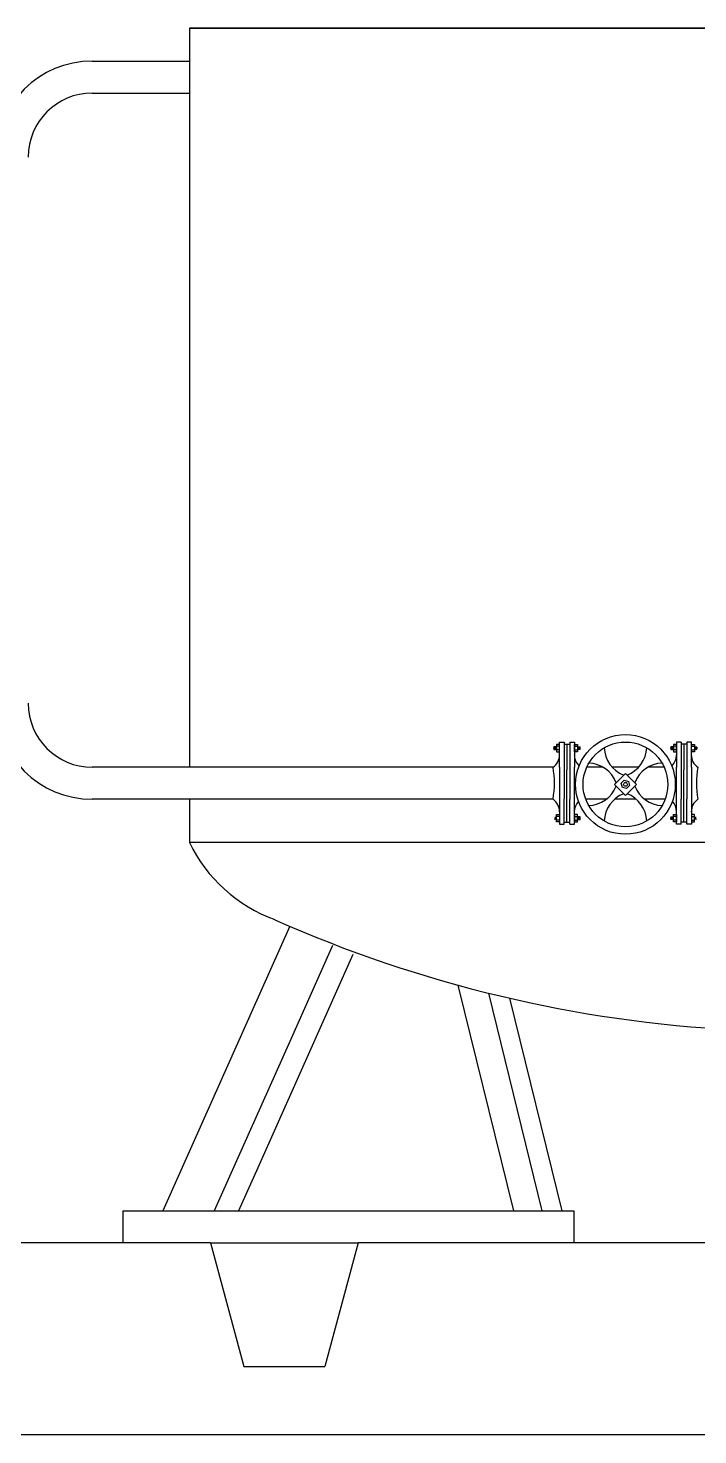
# Model space of a CAD drawing. Extents: x -30 to 1202, y 231 to 898.
# Drawn here: x 1189.957 to 1191.002, y 440.286 to 442.482 of the extents above; entities that cross this region are included whole.
import ezdxf

# ---------------------------------------------------------------- set-up
doc = ezdxf.new("R2010")
doc.units = 0
doc.header["$LTSCALE"] = 0.04
for name, color, linetype in [('0.1', 1, 'CONTINUOUS'), ('0.2', 2, 'CONTINUOUS'), ('0.3', 3, 'CONTINUOUS')]:
    doc.layers.add(name, color=color, linetype=linetype)

msp = doc.modelspace()

# ---------------------------------------------------------------- linework, layer by layer
at = {"layer": '0.1'}
for p, q in [((1190.7858, 441.3637), (1190.781, 441.3637)), ((1190.781, 441.3637), (1190.781, 441.3522)), ((1190.7858, 441.3522), (1190.7858, 441.3637)), ((1190.809, 441.3637), (1190.8138, 441.3637)), ((1190.809, 441.3522), (1190.809, 441.3637)), ((1190.8138, 441.3637), (1190.8138, 441.3522)), ((1190.9683, 441.3637), (1190.9635, 441.3637)), ((1190.9635, 441.3637), (1190.9635, 441.3522)), ((1190.9683, 441.3522), (1190.9683, 441.3637)), ((1190.9915, 441.3637), (1190.9963, 441.3637)), ((1190.9915, 441.3522), (1190.9915, 441.3637)), ((1190.9963, 441.3637), (1190.9963, 441.3522)), ((1190.781, 441.3603), (1190.777, 441.3603)), ((1190.777, 441.356), (1190.781, 441.356)), ((1190.7858, 441.3609), (1190.781, 441.3609)), ((1190.7858, 441.3554), (1190.781, 441.3554)), ((1190.781, 441.3522), (1190.7858, 441.3522)), ((1190.809, 441.3609), (1190.8138, 441.3609)), ((1190.809, 441.3554), (1190.8138, 441.3554)), ((1190.8138, 441.3522), (1190.809, 441.3522)), ((1190.8138, 441.3603), (1190.8178, 441.3603)), ((1190.8178, 441.356), (1190.8138, 441.356)), ((1190.9635, 441.3603), (1190.9595, 441.3603)), ((1190.9595, 441.356), (1190.9635, 441.356)), ((1190.9683, 441.3609), (1190.9635, 441.3609)), ((1190.9683, 441.3554), (1190.9635, 441.3554)), ((1190.9635, 441.3522), (1190.9683, 441.3522)), ((1190.9915, 441.3609), (1190.9963, 441.3609)), ((1190.9915, 441.3554), (1190.9963, 441.3554)), ((1190.9963, 441.3522), (1190.9915, 441.3522)), ((1190.9963, 441.3603), (1191.0003, 441.3603)), ((1191.0003, 441.356), (1190.9963, 441.356)), ((1190.781, 441.243), (1190.781, 441.2545)), ((1190.781, 441.2545), (1190.7858, 441.2545)), ((1190.7858, 441.2545), (1190.7858, 441.243)), ((1190.8138, 441.2545), (1190.809, 441.2545)), ((1190.809, 441.2545), (1190.809, 441.243)), ((1190.8138, 441.243), (1190.8138, 441.2545)), ((1190.9635, 441.243), (1190.9635, 441.2545)), ((1190.9635, 441.2545), (1190.9683, 441.2545)), ((1190.9683, 441.2545), (1190.9683, 441.243)), ((1190.9963, 441.2545), (1190.9915, 441.2545)), ((1190.9915, 441.2545), (1190.9915, 441.243)), ((1190.9963, 441.243), (1190.9963, 441.2545)), ((1190.7858, 441.2513), (1190.781, 441.2513)), ((1190.7858, 441.2458), (1190.781, 441.2458)), ((1190.7858, 441.243), (1190.781, 441.243)), ((1190.809, 441.2513), (1190.8138, 441.2513)), ((1190.809, 441.2458), (1190.8138, 441.2458)), ((1190.809, 441.243), (1190.8138, 441.243)), ((1190.8178, 441.2507), (1190.8138, 441.2507)), ((1190.8138, 441.2464), (1190.8178, 441.2464)), ((1190.9595, 441.2507), (1190.9635, 441.2507)), ((1190.9635, 441.2464), (1190.9595, 441.2464)), ((1190.9683, 441.2513), (1190.9635, 441.2513)), ((1190.9683, 441.2458), (1190.9635, 441.2458)), ((1190.9683, 441.243), (1190.9635, 441.243)), ((1190.9915, 441.2513), (1190.9963, 441.2513)), ((1190.9915, 441.2458), (1190.9963, 441.2458)), ((1190.9915, 441.243), (1190.9963, 441.243))]:
    msp.add_line(p, q, dxfattribs=at)
for centre, radius, start, end in [((1190.7816, 441.3582), 0.00507, 155.0757, 204.9243), ((1190.7659, 441.3549), 0.0124, 5.2104, 20.9577), ((1190.7665, 441.3549), 0.0124, 5.2104, 25.8817), ((1190.7672, 441.3549), 0.0124, 5.2104, 25.8817), ((1190.7679, 441.3549), 0.0124, 5.2104, 25.8817), ((1190.7686, 441.3549), 0.0124, 5.2104, 25.8817), ((1190.7691, 441.3549), 0.0124, 15.7165, 25.8817), ((1190.8257, 441.3549), 0.0124, 154.1183, 164.2835), ((1190.8263, 441.3549), 0.0124, 154.1183, 174.7896), ((1190.8269, 441.3549), 0.0124, 154.1183, 174.7896), ((1190.8276, 441.3549), 0.0124, 154.1183, 174.7896), ((1190.8283, 441.3549), 0.0124, 154.1183, 174.7896), ((1190.8289, 441.3549), 0.0124, 159.0423, 174.7896), ((1190.8132, 441.3582), 0.00507, 335.0757, 24.9243), ((1190.9641, 441.3582), 0.00507, 155.0757, 204.9243), ((1190.9484, 441.3549), 0.0124, 5.2104, 20.9577), ((1190.949, 441.3549), 0.0124, 5.2104, 25.8817), ((1190.9497, 441.3549), 0.0124, 5.2104, 25.8817), ((1190.9504, 441.3549), 0.0124, 5.2104, 25.8817), ((1190.951, 441.3549), 0.0124, 5.2104, 25.8817), ((1190.9516, 441.3549), 0.0124, 15.7165, 25.8817), ((1191.0082, 441.3549), 0.0124, 154.1183, 164.2835), ((1191.0087, 441.3549), 0.0124, 154.1183, 174.7896), ((1191.0094, 441.3549), 0.0124, 154.1183, 174.7896), ((1191.0101, 441.3549), 0.0124, 154.1183, 174.7896), ((1191.0108, 441.3549), 0.0124, 154.1183, 174.7896), ((1191.0114, 441.3549), 0.0124, 159.0423, 174.7896), ((1190.9957, 441.3582), 0.00507, 335.0757, 24.9243), ((1190.7672, 441.2518), 0.0124, 334.1183, 354.7896), ((1190.7679, 441.2518), 0.0124, 334.1183, 354.7896), ((1190.7686, 441.2518), 0.0124, 334.1183, 354.7896), ((1190.7691, 441.2518), 0.0124, 334.1183, 344.2835), ((1190.8257, 441.2518), 0.0124, 195.7165, 205.8817), ((1190.8263, 441.2518), 0.0124, 185.2104, 205.8817), ((1190.8269, 441.2518), 0.0124, 185.2104, 205.8817), ((1190.8276, 441.2518), 0.0124, 185.2104, 205.8817), ((1190.8283, 441.2518), 0.0124, 185.2104, 205.8817), ((1190.8289, 441.2518), 0.0124, 185.2104, 200.9577), ((1190.8132, 441.2485), 0.00507, 335.0757, 24.9243), ((1190.9641, 441.2485), 0.00507, 155.0757, 204.9243), ((1190.9484, 441.2518), 0.0124, 339.0423, 354.7896), ((1190.949, 441.2518), 0.0124, 334.1183, 354.7896), ((1190.9497, 441.2518), 0.0124, 334.1183, 354.7896), ((1190.9504, 441.2518), 0.0124, 334.1183, 354.7896), ((1190.951, 441.2518), 0.0124, 334.1183, 354.7896), ((1190.9516, 441.2518), 0.0124, 334.1183, 344.2835), ((1191.0082, 441.2518), 0.0124, 195.7165, 205.8817), ((1191.0087, 441.2518), 0.0124, 185.2104, 205.8817), ((1191.0094, 441.2518), 0.0124, 185.2104, 205.8817), ((1191.0101, 441.2518), 0.0124, 185.2104, 205.8817)]:
    msp.add_arc(centre, radius, start, end, dxfattribs=at)
at = {"layer": '0.2'}
for p, q in [((1192.1232, 442.4821), (1190.2082, 442.4821)), ((1190.2082, 442.4821), (1190.2082, 441.6037)), ((1190.2082, 442.4821), (1192.1232, 442.4821)), ((1190.0566, 442.4307), (1190.2082, 442.4307)), ((1190.0566, 442.3807), (1190.2082, 442.3807)), ((1190.2082, 441.6037), (1190.2082, 441.3282)), ((1190.7858, 441.3282), (1190.7858, 441.3673)), ((1190.7858, 441.3673), (1190.793, 441.3673)), ((1190.793, 441.3673), (1190.793, 441.2789)), ((1190.793, 441.3642), (1190.8019, 441.3642)), ((1190.7974, 441.3642), (1190.7974, 441.3243)), ((1190.8019, 441.3673), (1190.8019, 441.2785)), ((1190.8019, 441.3673), (1190.809, 441.3673)), ((1190.809, 441.3673), (1190.809, 441.3282)), ((1190.9754, 441.3673), (1190.9683, 441.3673)), ((1190.9683, 441.3673), (1190.9683, 441.3282)), ((1190.9754, 441.3673), (1190.9754, 441.2785)), ((1190.9843, 441.3642), (1190.9754, 441.3642)), ((1190.9799, 441.3642), (1190.9799, 441.3243)), ((1190.9915, 441.3673), (1190.9843, 441.3673)), ((1190.9843, 441.3673), (1190.9843, 441.2789)), ((1190.9915, 441.3282), (1190.9915, 441.3673)), ((1190.7858, 441.3282), (1190.7858, 441.2394)), ((1190.7974, 441.2425), (1190.7974, 441.3243)), ((1190.809, 441.2394), (1190.809, 441.3282)), ((1190.8535, 441.3282), (1190.8282, 441.3282)), ((1190.9092, 441.3282), (1190.8681, 441.3282)), ((1190.9491, 441.3282), (1190.9238, 441.3282)), ((1190.9683, 441.2394), (1190.9683, 441.3282)), ((1190.9799, 441.2425), (1190.9799, 441.3243)), ((1190.9915, 441.3282), (1190.9915, 441.2394)), ((1190.8887, 441.3186), (1190.8715, 441.3014)), ((1190.8715, 441.3014), (1190.8887, 441.2842)), ((1190.9058, 441.3014), (1190.8887, 441.3186)), ((1190.8887, 441.2842), (1190.9058, 441.3014)), ((1190.2082, 441.2782), (1190.2082, 441.2108)), ((1190.793, 441.2394), (1190.793, 441.2789)), ((1190.8019, 441.2394), (1190.8019, 441.2785)), ((1190.8586, 441.2782), (1190.8268, 441.2782)), ((1190.9056, 441.2782), (1190.8717, 441.2782)), ((1190.9007, 441.2782), (1190.8766, 441.2782)), ((1190.9505, 441.2782), (1190.9187, 441.2782)), ((1190.9754, 441.2394), (1190.9754, 441.2785)), ((1190.9843, 441.2394), (1190.9843, 441.2789)), ((1190.7858, 441.2394), (1190.793, 441.2394)), ((1190.793, 441.2425), (1190.8019, 441.2425)), ((1190.8019, 441.2394), (1190.809, 441.2394)), ((1190.9754, 441.2394), (1190.9683, 441.2394)), ((1190.9843, 441.2425), (1190.9754, 441.2425)), ((1190.9915, 441.2394), (1190.9843, 441.2394)), ((1190.4513, 441.2108), (1190.2082, 441.2108)), ((1190.5013, 441.2108), (1190.4513, 441.2108)), ((1191.1372, 441.2108), (1190.5013, 441.2108)), ((1190.3649, 441.08), (1190.1669, 440.6358)), ((1190.4633, 441.0361), (1190.3149, 440.703)), ((1190.4318, 441.0501), (1190.3649, 440.8999)), ((1190.7143, 440.6358), (1190.6278, 440.988)), ((1190.7589, 440.6358), (1190.6754, 440.9755)), ((1190.79, 440.6358), (1190.7085, 440.9676)), ((1190.3649, 440.8999), (1190.2471, 440.6358)), ((1190.3149, 440.703), (1190.2849, 440.6358)), ((1190.1042, 440.6358), (1190.8082, 440.6358)), ((1190.1042, 440.6358), (1190.1042, 440.5859)), ((1190.8082, 440.6358), (1190.8082, 440.5859)), ((1190.2412, 440.5859), (1186.3202, 440.5859)), ((1190.2412, 440.5859), (1190.2934, 440.3926)), ((1190.2412, 440.5859), (1190.4717, 440.5859)), ((1190.4717, 440.5859), (1190.4194, 440.3926)), ((1191.0327, 440.5859), (1190.4717, 440.5859)), ((1190.2934, 440.3926), (1190.4194, 440.3926)), ((1190.2412, 440.2859), (1186.1202, 440.2859)), ((1191.0327, 440.2859), (1190.2412, 440.2859))]:
    msp.add_line(p, q, dxfattribs=at)
msp.add_lwpolyline([(1190.8839, 441.2967), (1190.8822, 441.3032), (1190.8869, 441.3079), (1190.8934, 441.3062), (1190.8951, 441.2997), (1190.8904, 441.295)], close=True, dxfattribs=at)
for radius in [0.0778, 0.0661, 0.00298]:
    msp.add_circle((1190.8887, 441.3014), radius, dxfattribs=at)
for centre, radius, start, end in [((1190.0566, 442.2807), 0.15, 90, 180), ((1190.0566, 442.2807), 0.1, 90, 180), ((1190.7623, 441.3476), 0.0236, 304.5643, 0.4271), ((1190.8325, 441.3476), 0.0236, 179.5729, 226.9675), ((1190.9034, 441.3607), 0.048, 182.4997, 248.7193), ((1190.8739, 441.3607), 0.048, 291.2807, 357.5003), ((1190.9448, 441.3476), 0.0236, 313.0325, 0.4271), ((1191.015, 441.3476), 0.0236, 179.5729, 235.4357), ((1190.6394, 441.3032), 0.1385, 349.6038, 10.3962), ((1190.8294, 441.2867), 0.048, 21.2807, 87.5003), ((1190.9479, 441.2867), 0.048, 92.4997, 158.7193), ((1191.1379, 441.3032), 0.1385, 169.6038, 190.3962), ((1190.8294, 441.3162), 0.048, 272.4997, 338.7193), ((1190.9479, 441.3162), 0.048, 201.2807, 267.5003), ((1190.7623, 441.2588), 0.0236, 359.5729, 55.4357), ((1190.9034, 441.2422), 0.048, 111.2807, 177.5003), ((1190.8739, 441.2422), 0.048, 2.4997, 68.7193), ((1191.015, 441.2588), 0.0236, 124.5643, 180.4271), ((1190.8325, 441.2588), 0.0236, 136.3072, 180.4271), ((1190.9448, 441.2588), 0.0236, 359.5729, 43.6928), ((1190.424, 441.3154), 0.2398, 205.8587, 249.8295), ((1191.1644, 442.9432), 2.0276, 246.0497, 267.0609)]:
    msp.add_arc(centre, radius, start, end, dxfattribs=at)
at = {"layer": '0.3'}
for p, q in [((1190.7756, 441.3282), (1190.0566, 441.3282)), ((1190.7756, 441.2782), (1190.0566, 441.2782))]:
    msp.add_line(p, q, dxfattribs=at)
for radius in [0.15, 0.1]:
    msp.add_arc((1190.0566, 441.4282), radius, 180, 270, dxfattribs=at)

doc.saveas('drawing.dxf')
